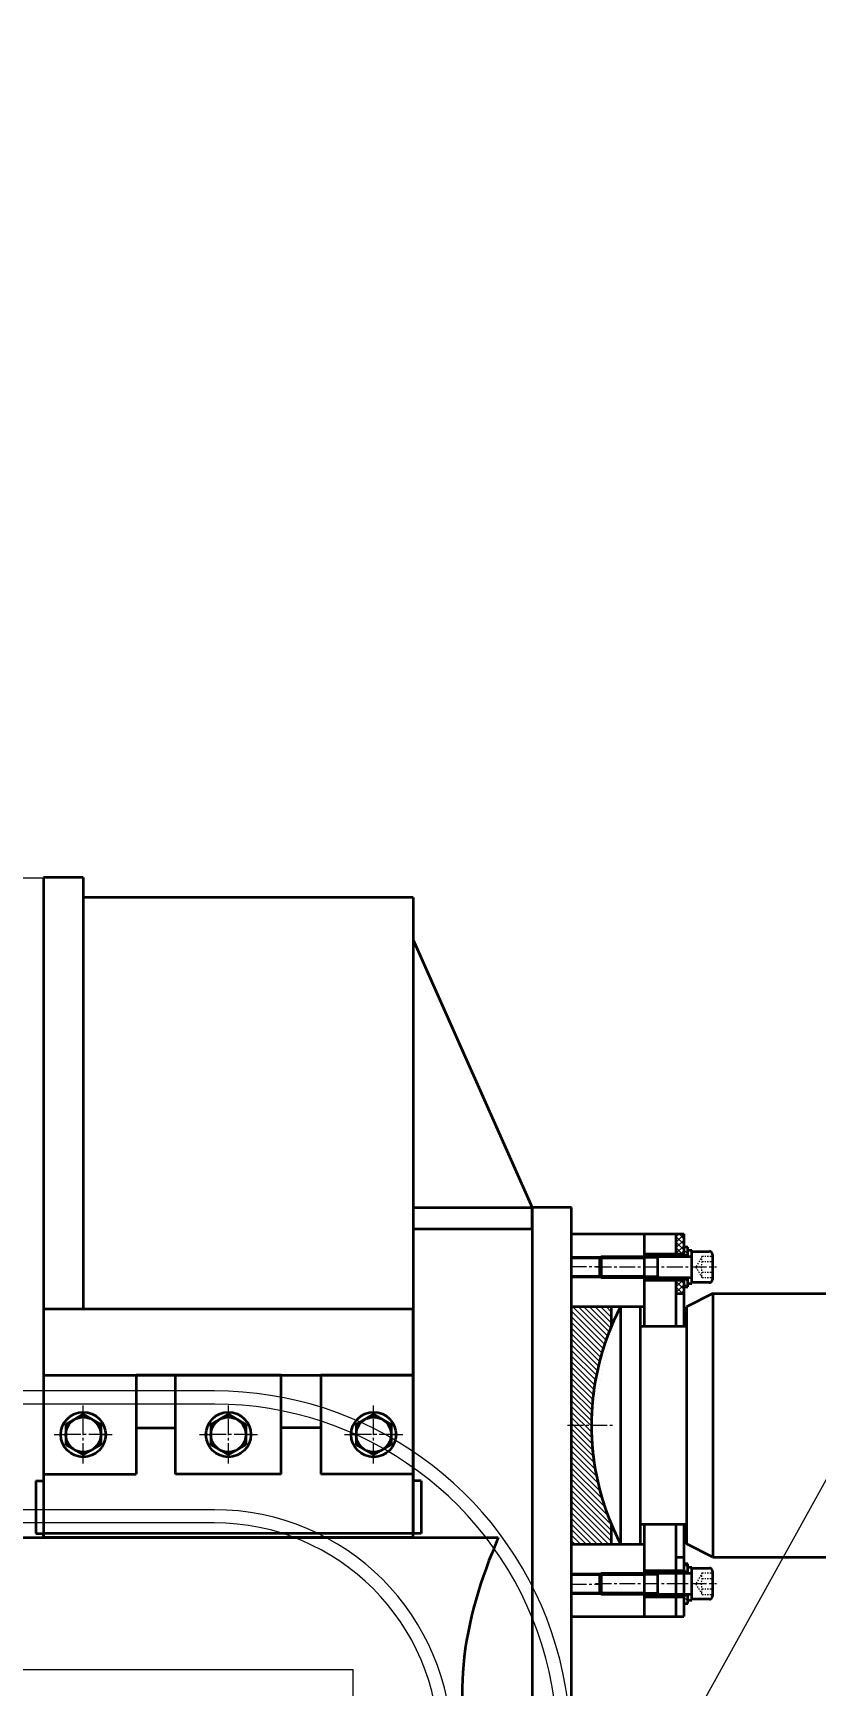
# Model space of a CAD drawing. Header units: millimetres. Extents: x -17820 to 17820, y -12600 to 12600.
# Drawn here: x -2986 to -2393, y 5900 to 7153 of the extents above; entities that cross this region are included whole.
import ezdxf

# ---------------------------------------------------------------- set-up
doc = ezdxf.new("R2010")
doc.units = ezdxf.units.MM
doc.linetypes.add('点画线', pattern=[18, 12, -2, 2, -2])
doc.linetypes.add('虚线', pattern=[2, 1, -1])
doc.layers.get('0').update_dxf_attribs({"lineweight": 35})
for name, color, linetype, lineweight in [('EB0_1_1_1_1_1_1_1_1_1_1_1_1_1_1_1_1_1_1_1_1_1', 7, 'Continuous', 35), ('EB0_1_1_1_1_1_1_1_1_1_1_1_1_1_1_1_1_1_1_1_1_1_1', 7, 'Continuous', 35), ('EB0_1_1_1_1_1_1_1_1_1_1_1_1_1_1_1_1_1_1_1_1_1_1_1_1_1_1_1_1_1', 7, 'Continuous', 35), ('EB0_1_1_1_1_1_1_1_1_1_1_1_1_1_1_1_1_1_1_1_1_1_1_1_1_1_1_1_1_1_1_1_1', 7, 'Continuous', 35), ('中心线层', 1, '点画线', 18), ('剖面线层', 4, 'Continuous', 18), ('尺寸线层', 3, 'Continuous', 18), ('细实线层', 2, 'Continuous', 18), ('虚线层', 6, '虚线', 18)]:
    doc.layers.add(name, color=color, linetype=linetype, lineweight=lineweight)
doc.styles.add('机械', font='isocp', dxfattribs={"width": 0.667, "bigfont": 'gbcbig.shx'})
doc.dimstyles.new('标准', dxfattribs={"dimscale": 60, "dimtxt": 4, "dimasz": 3, "dimexe": 1, "dimexo": 0, "dimgap": 0.76128, "dimtad": 1, "dimdec": 1, "dimdsep": 46, "dimtxsty": '机械', "dimblk": '_CAXARROW', "dimcen": 0, "dimdle": 4, "dimclrt": 2, "dimaunit": 1, "dimazin": 2, "dimtfac": 0.707107, "dimtdec": 3, "dimtmove": 0, "dimatfit": 3, "dimfxl": 0, "dimfrac": 2, "dimtolj": 1, "dimlwd": 18, "dimarcsym": 0})
pattern_1 = [(315, (0, 0), (2.1213203, 2.1213203), [])]

# ---------------------------------------------------------------- blocks, each defined once
blk = doc.blocks.new('*X115')
at = {"layer": 'EB0_1_1_1_1_1_1_1_1_1_1_1_1_1_1_1_1_1_1_1_1_1'}
for p, q in [((0, -12.6), (0, 12.6)), ((0, 12.6), (3.2, 12.6)), ((3.2, -12.6), (3.2, 12.6)), ((0, 0.8), (0.4, 0.7)), ((0.4, 0.7), (3.2, 0)), ((0, -0.8), (3.2, -1.7)), ((0, -12.6), (3.2, -12.6))]:
    blk.add_line(p, q, dxfattribs=at)
at = {"layer": '中心线层', "linetype": '点画线', "lineweight": 18}
blk.add_line((-3, 0), (6.2, 0), dxfattribs=at)
blk = doc.blocks.new('*X116')
at = {"layer": '剖面线层', "linetype": 'Continuous', "lineweight": 18}
h = blk.add_hatch(dxfattribs=at)
h.set_pattern_fill('无图案', color=256, scale=3, angle=315, style=0, pattern_type=0)
h.set_pattern_definition(pattern_1)
edge = h.paths.add_edge_path(flags=0)
edge.add_line((0, 15), (0, 8.75))
edge.add_line((3, 15), (0, 15))
edge.add_line((3, 8.75), (3, 15))
edge.add_line((0, 8.75), (3, 8.75))
h = blk.add_hatch(dxfattribs=at)
h.set_pattern_fill('无图案', color=256, scale=3, angle=315, style=0, pattern_type=0)
h.set_pattern_definition(pattern_1)
edge = h.paths.add_edge_path(flags=0)
edge.add_line((0, -8.75), (0, -15))
edge.add_line((3, -8.75), (0, -8.75))
edge.add_line((3, -15), (3, -8.75))
edge.add_line((0, -15), (3, -15))
at = {"layer": 'EB0_1_1_1_1_1_1_1_1_1_1_1_1_1_1_1_1_1_1_1_1_1'}
for p, q in [((3, 15), (0, 15)), ((0, 15), (0, -15)), ((3, -15), (3, 15)), ((3, 8.75), (0, 8.75)), ((0, -8.75), (3, -8.75)), ((0, -15), (3, -15))]:
    blk.add_line(p, q, dxfattribs=at)
at = {"layer": '中心线层', "color": 1, "linetype": '点画线', "lineweight": 18}
blk.add_line((-3, 0), (6, 0), dxfattribs=at)
blk = doc.blocks.new('*X117')
at = {"layer": 'EB0_1_1_1_1_1_1_1_1_1_1_1_1_1_1_1_1_1_1_1_1_1'}
for p, q in [((0, -12.6), (0, 12.6)), ((0, 12.6), (3.2, 12.6)), ((3.2, -12.6), (3.2, 12.6)), ((0, 0.8), (0.4, 0.7)), ((0.4, 0.7), (3.2, 0)), ((0, -0.8), (3.2, -1.7)), ((0, -12.6), (3.2, -12.6))]:
    blk.add_line(p, q, dxfattribs=at)
at = {"layer": '中心线层', "linetype": '点画线', "lineweight": 18}
blk.add_line((-3, 0), (6.2, 0), dxfattribs=at)
blk = doc.blocks.new('*X118')
at = {"layer": '剖面线层', "linetype": 'Continuous', "lineweight": 18}
h = blk.add_hatch(dxfattribs=at)
h.set_pattern_fill('无图案', color=256, scale=3, angle=315, style=0, pattern_type=0)
h.set_pattern_definition(pattern_1)
edge = h.paths.add_edge_path(flags=0)
edge.add_line((0, 15), (0, 8.75))
edge.add_line((3, 15), (0, 15))
edge.add_line((3, 8.75), (3, 15))
edge.add_line((0, 8.75), (3, 8.75))
h = blk.add_hatch(dxfattribs=at)
h.set_pattern_fill('无图案', color=256, scale=3, angle=315, style=0, pattern_type=0)
h.set_pattern_definition(pattern_1)
edge = h.paths.add_edge_path(flags=0)
edge.add_line((0, -8.75), (0, -15))
edge.add_line((3, -8.75), (0, -8.75))
edge.add_line((3, -15), (3, -8.75))
edge.add_line((0, -15), (3, -15))
at = {"layer": 'EB0_1_1_1_1_1_1_1_1_1_1_1_1_1_1_1_1_1_1_1_1_1'}
for p, q in [((3, 15), (0, 15)), ((0, 15), (0, -15)), ((3, -15), (3, 15)), ((3, 8.75), (0, 8.75)), ((0, -8.75), (3, -8.75)), ((0, -15), (3, -15))]:
    blk.add_line(p, q, dxfattribs=at)
at = {"layer": '中心线层', "color": 1, "linetype": '点画线', "lineweight": 18}
blk.add_line((-3, 0), (6, 0), dxfattribs=at)
blk = doc.blocks.new('*X119')
at = {"layer": 'EB0_1_1_1_1_1_1_1_1_1_1_1_1_1_1_1_1_1_1_1_1_1'}
for p, q in [((-70, 6.8), (-68.8, 8)), ((-70, 6.8), (-70, -6.8)), ((-68.8, 8), (-68.8, -8)), ((-68.8, 8), (0, 8)), ((-26, -8), (-26, 8)), ((0, -11.8), (0, 11.8)), ((0, 11.8), (13.2, 11.8)), ((15.6, 9.5), (15.6, -9.5)), ((-70, -6.8), (-68.8, -8)), ((-68.8, -8), (0, -8)), ((13.2, -11.8), (0, -11.8))]:
    blk.add_line(p, q, dxfattribs=at)
for centre, start, end in [((13.2, 9.5), 0, 90), ((13.2, -9.5), 270, 360)]:
    blk.add_arc(centre, 2.37, start, end, dxfattribs=at)
at = {"layer": '中心线层'}
blk.add_line((-73, 0), (18.6, 0), dxfattribs=at)
at = {"layer": '细实线层'}
for p, q in [((-70, 6.8), (-26, 6.8)), ((-26, 6.8), (-23.9, 8)), ((-70, -6.8), (-26, -6.8)), ((-26, -6.8), (-23.9, -8))]:
    blk.add_line(p, q, dxfattribs=at)
at = {"layer": '虚线层'}
for p, q in [((7.6, 8.1), (2.9, 0)), ((7.6, -8.1), (2.9, 0)), ((7.6, 8.1), (15.6, 8.1)), ((7.6, 4), (15.6, 4)), ((7.6, -4), (15.6, -4)), ((7.6, -8.1), (15.6, -8.1))]:
    blk.add_line(p, q, dxfattribs=at)
for centre, radius, start, end in [((22.9, 0), 15.9, 165.2529, 194.7471), ((11.6, 6.1), 4.52, 153.4349, 206.5651), ((11.6, -6.1), 4.52, 153.4349, 206.5651)]:
    blk.add_arc(centre, radius, start, end, dxfattribs=at)
blk = doc.blocks.new('*X120')
at = {"layer": 'EB0_1_1_1_1_1_1_1_1_1_1_1_1_1_1_1_1_1_1_1_1_1'}
for p, q in [((-70, 6.8), (-68.8, 8)), ((-70, 6.8), (-70, -6.8)), ((-68.8, 8), (-68.8, -8)), ((-68.8, 8), (0, 8)), ((-26, -8), (-26, 8)), ((0, -11.8), (0, 11.8)), ((0, 11.8), (13.2, 11.8)), ((15.6, 9.5), (15.6, -9.5)), ((-70, -6.8), (-68.8, -8)), ((-68.8, -8), (0, -8)), ((13.2, -11.8), (0, -11.8))]:
    blk.add_line(p, q, dxfattribs=at)
for centre, start, end in [((13.2, 9.5), 0, 90), ((13.2, -9.5), 270, 360)]:
    blk.add_arc(centre, 2.37, start, end, dxfattribs=at)
at = {"layer": '中心线层'}
blk.add_line((-73, 0), (18.6, 0), dxfattribs=at)
at = {"layer": '细实线层'}
for p, q in [((-70, 6.8), (-26, 6.8)), ((-26, 6.8), (-23.9, 8)), ((-70, -6.8), (-26, -6.8)), ((-26, -6.8), (-23.9, -8))]:
    blk.add_line(p, q, dxfattribs=at)
at = {"layer": '虚线层'}
for p, q in [((7.6, 8.1), (2.9, 0)), ((7.6, -8.1), (2.9, 0)), ((7.6, 8.1), (15.6, 8.1)), ((7.6, 4), (15.6, 4)), ((7.6, -4), (15.6, -4)), ((7.6, -8.1), (15.6, -8.1))]:
    blk.add_line(p, q, dxfattribs=at)
for centre, radius, start, end in [((22.9, 0), 15.9, 165.2529, 194.7471), ((11.6, 6.1), 4.52, 153.4349, 206.5651), ((11.6, -6.1), 4.52, 153.4349, 206.5651)]:
    blk.add_arc(centre, radius, start, end, dxfattribs=at)
blk = doc.blocks.new('*X125')
at = {"layer": 'EB0_1_1_1_1_1_1_1_1_1_1_1_1_1_1_1_1_1_1_1_1_1'}
for radius in [17, 10]:
    blk.add_circle((0, 0), radius, dxfattribs=at)
at = {"layer": '中心线层', "color": 1, "linetype": '点画线', "lineweight": 18}
for p, q in [((0, -22), (0, 22)), ((-22, 0), (22, 0))]:
    blk.add_line(p, q, dxfattribs=at)
blk = doc.blocks.new('*X126')
at = {"layer": 'EB0_1_1_1_1_1_1_1_1_1_1_1_1_1_1_1_1_1_1_1_1_1'}
for p, q in [((0, 15.4), (-13.3, 7.7)), ((13.3, 7.7), (0, 15.4)), ((-13.3, 7.7), (-13.3, -7.7)), ((13.3, 7.7), (13.3, -7.7)), ((-13.3, -7.7), (0, -15.4)), ((0, -15.4), (13.3, -7.7))]:
    blk.add_line(p, q, dxfattribs=at)
blk.add_circle((0, 0), 13.3, dxfattribs=at)
at = {"layer": '中心线层', "linetype": '点画线', "lineweight": 18}
for p, q in [((0, -18.4), (0, 18.4)), ((16.3, 0), (-16.3, 0))]:
    blk.add_line(p, q, dxfattribs=at)
blk = doc.blocks.new('*X124')
blk.add_wipeout([(-10.7, 19.1), (-9.9, 19.1), (-9, 19.2), (-8.1, 19.3), (-7.2, 19.5), (-6.3, 19.7), (-5.5, 20), (-4.6, 20.3), (-3.8, 20.6), (-3, 21), (-2.2, 21.4), (-1.5, 21.9), (-0.7, 22.4), (0, 22.9), (0.6, 23.5), (1.3, 24.1), (1.9, 24.7), (2.5, 25.4), (3, 26.1), (3.5, 26.9), (4, 27.6), (4.4, 28.4), (4.8, 29.2), (5.1, 30), (5.4, 30.9), (5.7, 31.7), (5.9, 32.6), (6.1, 33.5), (6.2, 34.3), (6.2, 35.2), (6.3, 36.1), (-27.7, 36.1), (-27.7, 35.2), (-27.6, 34.3), (-27.5, 33.5), (-27.4, 32.6), (-27.2, 31.7), (-26.9, 30.9), (-26.6, 30), (-26.3, 29.2), (-25.9, 28.4), (-25.5, 27.6), (-25, 26.9), (-24.5, 26.1), (-24, 25.4), (-23.4, 24.7), (-22.8, 24.1), (-22.1, 23.5), (-21.4, 22.9), (-20.7, 22.4), (-20, 21.9), (-19.2, 21.4), (-18.5, 21), (-17.7, 20.6), (-16.8, 20.3), (-16, 20), (-15.1, 19.7), (-14.3, 19.5), (-13.4, 19.3), (-12.5, 19.2), (-11.6, 19.1), (-10.7, 19.1), (-10.7, 53.1), (-11.6, 53.1), (-12.5, 53), (-13.4, 52.9), (-14.3, 52.8), (-15.1, 52.5), (-16, 52.3), (-16.8, 52), (-17.7, 51.7), (-18.5, 51.3), (-19.2, 50.8), (-20, 50.4), (-20.7, 49.9), (-21.4, 49.3), (-22.1, 48.8), (-22.8, 48.1), (-23.4, 47.5), (-24, 46.8), (-24.5, 46.1), (-25, 45.4), (-25.5, 44.6), (-25.9, 43.8), (-26.3, 43), (-26.6, 42.2), (-26.9, 41.4), (-27.2, 40.5), (-27.4, 39.7), (-27.5, 38.8), (-27.6, 37.9), (-27.7, 37), (-27.7, 36.1), (6.3, 36.1), (6.2, 37), (6.2, 37.9), (6.1, 38.8), (5.9, 39.7), (5.7, 40.5), (5.4, 41.4), (5.1, 42.2), (4.8, 43), (4.4, 43.8), (4, 44.6), (3.5, 45.4), (3, 46.1), (2.5, 46.8), (1.9, 47.5), (1.3, 48.1), (0.6, 48.8), (0, 49.3), (-0.7, 49.9), (-1.5, 50.4), (-2.2, 50.8), (-3, 51.3), (-3.8, 51.7), (-4.6, 52), (-5.5, 52.3), (-6.3, 52.5), (-7.2, 52.8), (-8.1, 52.9), (-9, 53), (-9.9, 53.1)]).dxf.layer = 'EB0_1_1_1_1_1_1_1_1_1_1_1_1_1_1_1_1_1_1_1_1_1'
at = {"layer": 'EB0_1_1_1_1_1_1_1_1_1_1_1_1_1_1_1_1_1_1_1_1_1'}
blk.add_blockref('*X125', (-10.7, 36.1), dxfattribs=at)
blk.add_wipeout([(2.6, 36.1), (2.6, 28.4), (2.6, 28.4), (-4.1, 24.6), (-4.1, 24.6), (-10.7, 20.7), (-10.7, 20.7), (-17.4, 24.6), (-17.4, 24.6), (-24.1, 28.4), (-24.1, 28.4), (-24.1, 36.1), (-24.1, 36.1), (-24.1, 43.8), (-24.1, 43.8), (-17.4, 47.7), (-17.4, 47.7), (-10.7, 51.5), (-10.7, 51.5), (-4.1, 47.7), (-4.1, 47.7), (2.6, 43.8), (2.6, 43.8)]).dxf.layer = 'EB0_1_1_1_1_1_1_1_1_1_1_1_1_1_1_1_1_1_1_1_1_1'
blk.add_blockref('*X126', (-10.7, 36.1), dxfattribs=at)
blk = doc.blocks.new('*X128')
at = {"layer": 'EB0_1_1_1_1_1_1_1_1_1_1_1_1_1_1_1_1_1_1_1_1_1'}
for radius in [17, 10]:
    blk.add_circle((0, 0), radius, dxfattribs=at)
at = {"layer": '中心线层', "color": 1, "linetype": '点画线', "lineweight": 18}
for p, q in [((0, -22), (0, 22)), ((-22, 0), (22, 0))]:
    blk.add_line(p, q, dxfattribs=at)
blk = doc.blocks.new('*X129')
at = {"layer": 'EB0_1_1_1_1_1_1_1_1_1_1_1_1_1_1_1_1_1_1_1_1_1'}
for p, q in [((0, 15.4), (-13.3, 7.7)), ((13.3, 7.7), (0, 15.4)), ((-13.3, 7.7), (-13.3, -7.7)), ((13.3, 7.7), (13.3, -7.7)), ((-13.3, -7.7), (0, -15.4)), ((0, -15.4), (13.3, -7.7))]:
    blk.add_line(p, q, dxfattribs=at)
blk.add_circle((0, 0), 13.3, dxfattribs=at)
at = {"layer": '中心线层', "linetype": '点画线', "lineweight": 18}
for p, q in [((0, -18.4), (0, 18.4)), ((16.3, 0), (-16.3, 0))]:
    blk.add_line(p, q, dxfattribs=at)
blk = doc.blocks.new('*X127')
blk.add_wipeout([(-10.7, 19.1), (-9.9, 19.1), (-9, 19.2), (-8.1, 19.3), (-7.2, 19.5), (-6.3, 19.7), (-5.5, 20), (-4.6, 20.3), (-3.8, 20.6), (-3, 21), (-2.2, 21.4), (-1.5, 21.9), (-0.7, 22.4), (0, 22.9), (0.6, 23.5), (1.3, 24.1), (1.9, 24.7), (2.5, 25.4), (3, 26.1), (3.5, 26.9), (4, 27.6), (4.4, 28.4), (4.8, 29.2), (5.1, 30), (5.4, 30.9), (5.7, 31.7), (5.9, 32.6), (6.1, 33.5), (6.2, 34.3), (6.2, 35.2), (6.3, 36.1), (-27.7, 36.1), (-27.7, 35.2), (-27.6, 34.3), (-27.5, 33.5), (-27.4, 32.6), (-27.2, 31.7), (-26.9, 30.9), (-26.6, 30), (-26.3, 29.2), (-25.9, 28.4), (-25.5, 27.6), (-25, 26.9), (-24.5, 26.1), (-24, 25.4), (-23.4, 24.7), (-22.8, 24.1), (-22.1, 23.5), (-21.4, 22.9), (-20.7, 22.4), (-20, 21.9), (-19.2, 21.4), (-18.5, 21), (-17.7, 20.6), (-16.8, 20.3), (-16, 20), (-15.1, 19.7), (-14.3, 19.5), (-13.4, 19.3), (-12.5, 19.2), (-11.6, 19.1), (-10.7, 19.1), (-10.7, 53.1), (-11.6, 53.1), (-12.5, 53), (-13.4, 52.9), (-14.3, 52.8), (-15.1, 52.5), (-16, 52.3), (-16.8, 52), (-17.7, 51.7), (-18.5, 51.3), (-19.2, 50.8), (-20, 50.4), (-20.7, 49.9), (-21.4, 49.3), (-22.1, 48.8), (-22.8, 48.1), (-23.4, 47.5), (-24, 46.8), (-24.5, 46.1), (-25, 45.4), (-25.5, 44.6), (-25.9, 43.8), (-26.3, 43), (-26.6, 42.2), (-26.9, 41.4), (-27.2, 40.5), (-27.4, 39.7), (-27.5, 38.8), (-27.6, 37.9), (-27.7, 37), (-27.7, 36.1), (6.3, 36.1), (6.2, 37), (6.2, 37.9), (6.1, 38.8), (5.9, 39.7), (5.7, 40.5), (5.4, 41.4), (5.1, 42.2), (4.8, 43), (4.4, 43.8), (4, 44.6), (3.5, 45.4), (3, 46.1), (2.5, 46.8), (1.9, 47.5), (1.3, 48.1), (0.6, 48.8), (0, 49.3), (-0.7, 49.9), (-1.5, 50.4), (-2.2, 50.8), (-3, 51.3), (-3.8, 51.7), (-4.6, 52), (-5.5, 52.3), (-6.3, 52.5), (-7.2, 52.8), (-8.1, 52.9), (-9, 53), (-9.9, 53.1)]).dxf.layer = 'EB0_1_1_1_1_1_1_1_1_1_1_1_1_1_1_1_1_1_1_1_1_1'
at = {"layer": 'EB0_1_1_1_1_1_1_1_1_1_1_1_1_1_1_1_1_1_1_1_1_1'}
blk.add_blockref('*X128', (-10.7, 36.1), dxfattribs=at)
blk.add_wipeout([(2.6, 36.1), (2.6, 28.4), (2.6, 28.4), (-4.1, 24.6), (-4.1, 24.6), (-10.7, 20.7), (-10.7, 20.7), (-17.4, 24.6), (-17.4, 24.6), (-24.1, 28.4), (-24.1, 28.4), (-24.1, 36.1), (-24.1, 36.1), (-24.1, 43.8), (-24.1, 43.8), (-17.4, 47.7), (-17.4, 47.7), (-10.7, 51.5), (-10.7, 51.5), (-4.1, 47.7), (-4.1, 47.7), (2.6, 43.8), (2.6, 43.8)]).dxf.layer = 'EB0_1_1_1_1_1_1_1_1_1_1_1_1_1_1_1_1_1_1_1_1_1'
blk.add_blockref('*X129', (-10.7, 36.1), dxfattribs=at)
blk = doc.blocks.new('*X131')
at = {"layer": 'EB0_1_1_1_1_1_1_1_1_1_1_1_1_1_1_1_1_1_1_1_1_1'}
for radius in [17, 10]:
    blk.add_circle((0, 0), radius, dxfattribs=at)
at = {"layer": '中心线层', "color": 1, "linetype": '点画线', "lineweight": 18}
for p, q in [((0, -22), (0, 22)), ((-22, 0), (22, 0))]:
    blk.add_line(p, q, dxfattribs=at)
blk = doc.blocks.new('*X132')
at = {"layer": 'EB0_1_1_1_1_1_1_1_1_1_1_1_1_1_1_1_1_1_1_1_1_1'}
for p, q in [((0, 15.4), (-13.3, 7.7)), ((13.3, 7.7), (0, 15.4)), ((-13.3, 7.7), (-13.3, -7.7)), ((13.3, 7.7), (13.3, -7.7)), ((-13.3, -7.7), (0, -15.4)), ((0, -15.4), (13.3, -7.7))]:
    blk.add_line(p, q, dxfattribs=at)
blk.add_circle((0, 0), 13.3, dxfattribs=at)
at = {"layer": '中心线层', "linetype": '点画线', "lineweight": 18}
for p, q in [((0, -18.4), (0, 18.4)), ((16.3, 0), (-16.3, 0))]:
    blk.add_line(p, q, dxfattribs=at)
blk = doc.blocks.new('*X130')
blk.add_wipeout([(-10.7, 19.1), (-9.9, 19.1), (-9, 19.2), (-8.1, 19.3), (-7.2, 19.5), (-6.3, 19.7), (-5.5, 20), (-4.6, 20.3), (-3.8, 20.6), (-3, 21), (-2.2, 21.4), (-1.5, 21.9), (-0.7, 22.4), (0, 22.9), (0.6, 23.5), (1.3, 24.1), (1.9, 24.7), (2.5, 25.4), (3, 26.1), (3.5, 26.9), (4, 27.6), (4.4, 28.4), (4.8, 29.2), (5.1, 30), (5.4, 30.9), (5.7, 31.7), (5.9, 32.6), (6.1, 33.5), (6.2, 34.3), (6.2, 35.2), (6.3, 36.1), (-27.7, 36.1), (-27.7, 35.2), (-27.6, 34.3), (-27.5, 33.5), (-27.4, 32.6), (-27.2, 31.7), (-26.9, 30.9), (-26.6, 30), (-26.3, 29.2), (-25.9, 28.4), (-25.5, 27.6), (-25, 26.9), (-24.5, 26.1), (-24, 25.4), (-23.4, 24.7), (-22.8, 24.1), (-22.1, 23.5), (-21.4, 22.9), (-20.7, 22.4), (-20, 21.9), (-19.2, 21.4), (-18.5, 21), (-17.7, 20.6), (-16.8, 20.3), (-16, 20), (-15.1, 19.7), (-14.3, 19.5), (-13.4, 19.3), (-12.5, 19.2), (-11.6, 19.1), (-10.7, 19.1), (-10.7, 53.1), (-11.6, 53.1), (-12.5, 53), (-13.4, 52.9), (-14.3, 52.8), (-15.1, 52.5), (-16, 52.3), (-16.8, 52), (-17.7, 51.7), (-18.5, 51.3), (-19.2, 50.8), (-20, 50.4), (-20.7, 49.9), (-21.4, 49.3), (-22.1, 48.8), (-22.8, 48.1), (-23.4, 47.5), (-24, 46.8), (-24.5, 46.1), (-25, 45.4), (-25.5, 44.6), (-25.9, 43.8), (-26.3, 43), (-26.6, 42.2), (-26.9, 41.4), (-27.2, 40.5), (-27.4, 39.7), (-27.5, 38.8), (-27.6, 37.9), (-27.7, 37), (-27.7, 36.1), (6.3, 36.1), (6.2, 37), (6.2, 37.9), (6.1, 38.8), (5.9, 39.7), (5.7, 40.5), (5.4, 41.4), (5.1, 42.2), (4.8, 43), (4.4, 43.8), (4, 44.6), (3.5, 45.4), (3, 46.1), (2.5, 46.8), (1.9, 47.5), (1.3, 48.1), (0.6, 48.8), (0, 49.3), (-0.7, 49.9), (-1.5, 50.4), (-2.2, 50.8), (-3, 51.3), (-3.8, 51.7), (-4.6, 52), (-5.5, 52.3), (-6.3, 52.5), (-7.2, 52.8), (-8.1, 52.9), (-9, 53), (-9.9, 53.1)]).dxf.layer = 'EB0_1_1_1_1_1_1_1_1_1_1_1_1_1_1_1_1_1_1_1_1_1'
at = {"layer": 'EB0_1_1_1_1_1_1_1_1_1_1_1_1_1_1_1_1_1_1_1_1_1'}
blk.add_blockref('*X131', (-10.7, 36.1), dxfattribs=at)
blk.add_wipeout([(2.6, 36.1), (2.6, 28.4), (2.6, 28.4), (-4.1, 24.6), (-4.1, 24.6), (-10.7, 20.7), (-10.7, 20.7), (-17.4, 24.6), (-17.4, 24.6), (-24.1, 28.4), (-24.1, 28.4), (-24.1, 36.1), (-24.1, 36.1), (-24.1, 43.8), (-24.1, 43.8), (-17.4, 47.7), (-17.4, 47.7), (-10.7, 51.5), (-10.7, 51.5), (-4.1, 47.7), (-4.1, 47.7), (2.6, 43.8), (2.6, 43.8)]).dxf.layer = 'EB0_1_1_1_1_1_1_1_1_1_1_1_1_1_1_1_1_1_1_1_1_1'
blk.add_blockref('*X132', (-10.7, 36.1), dxfattribs=at)
blk = doc.blocks.new('*X123')
at = {"layer": 'EB0_1_1_1_1_1_1_1_1_1_1_1_1_1_1_1_1_1_1_1_1_1', "linetype": 'Continuous', "lineweight": 35}
for p, q in [((-235.3, 125.8), (-165.3, 125.8)), ((-235.3, 125.8), (-235.3, 50.8)), ((-165.3, 125.8), (-165.3, 85.8)), ((-135.3, 125.8), (-165.3, 125.8)), ((-135.3, 85.8), (-135.3, 125.8)), ((-55.3, 125.8), (-135.3, 125.8)), ((-55.3, 125.8), (-25.3, 125.8)), ((-55.3, 85.8), (-55.3, 125.8)), ((-25.3, 125.8), (-25.3, 85.8)), ((44.7, 125.8), (-25.3, 125.8)), ((44.7, 125.8), (44.7, 50.8)), ((-165.3, 85.8), (-135.3, 85.8)), ((-165.3, 85.8), (-165.3, 50.8)), ((-135.3, 50.8), (-135.3, 85.8)), ((-25.3, 85.8), (-55.3, 85.8)), ((-55.3, 50.8), (-55.3, 85.8)), ((-25.3, 85.8), (-25.3, 50.8)), ((-235.3, 50.8), (-165.3, 50.8)), ((-235.3, 50.8), (-235.3, 5.8)), ((-55.3, 50.8), (-135.3, 50.8)), ((44.7, 50.8), (-25.3, 50.8)), ((44.7, 50.8), (44.7, 5.8)), ((-241.3, 45.8), (-241.3, 5.8)), ((-241.3, 45.8), (-235.3, 45.8)), ((50.7, 45.8), (44.7, 45.8)), ((50.7, 45.8), (50.7, 5.8)), ((-241.3, 5.8), (-235.3, 5.8)), ((44.7, 5.8), (-235.3, 5.8)), ((-235.3, 2.8), (-235.3, 5.8)), ((44.7, 2.8), (-235.3, 2.8)), ((50.7, 5.8), (44.7, 5.8)), ((44.7, 2.8), (44.7, 5.8))]:
    blk.add_line(p, q, dxfattribs=at)
for centre in [(-205.3, 80.8), (-95.3, 80.8), (14.7, 80.8)]:
    blk.add_circle(centre, 10, dxfattribs=at)
for points in [[(-205.3, 63.8), (-204.4, 63.8), (-203.5, 63.9), (-202.7, 64), (-201.8, 64.2), (-200.9, 64.4), (-200.1, 64.7), (-199.2, 65), (-198.4, 65.3), (-197.6, 65.7), (-196.8, 66.1), (-196.1, 66.6), (-195.3, 67.1), (-194.6, 67.6), (-193.9, 68.2), (-193.3, 68.8), (-192.7, 69.4), (-192.1, 70.1), (-191.6, 70.8), (-191.1, 71.6), (-190.6, 72.3), (-190.2, 73.1), (-189.8, 73.9), (-189.4, 74.7), (-189.1, 75.6), (-188.9, 76.4), (-188.7, 77.3), (-188.5, 78.2), (-188.4, 79), (-188.3, 79.9), (-188.3, 80.8), (-222.3, 80.8), (-222.3, 79.9), (-222.2, 79), (-222.1, 78.2), (-221.9, 77.3), (-221.7, 76.4), (-221.5, 75.6), (-221.2, 74.7), (-220.8, 73.9), (-220.5, 73.1), (-220, 72.3), (-219.6, 71.6), (-219.1, 70.8), (-218.5, 70.1), (-217.9, 69.4), (-217.3, 68.8), (-216.7, 68.2), (-216, 67.6), (-215.3, 67.1), (-214.6, 66.6), (-213.8, 66.1), (-213, 65.7), (-212.2, 65.3), (-211.4, 65), (-210.6, 64.7), (-209.7, 64.4), (-208.8, 64.2), (-208, 64), (-207.1, 63.9), (-206.2, 63.8), (-205.3, 63.8), (-205.3, 97.8), (-206.2, 97.8), (-207.1, 97.7), (-208, 97.6), (-208.8, 97.5), (-209.7, 97.2), (-210.6, 97), (-211.4, 96.7), (-212.2, 96.4), (-213, 96), (-213.8, 95.5), (-214.6, 95.1), (-215.3, 94.6), (-216, 94), (-216.7, 93.5), (-217.3, 92.8), (-217.9, 92.2), (-218.5, 91.5), (-219.1, 90.8), (-219.6, 90.1), (-220, 89.3), (-220.5, 88.5), (-220.8, 87.7), (-221.2, 86.9), (-221.5, 86.1), (-221.7, 85.2), (-221.9, 84.4), (-222.1, 83.5), (-222.2, 82.6), (-222.3, 81.7), (-222.3, 80.8), (-188.3, 80.8), (-188.3, 81.7), (-188.4, 82.6), (-188.5, 83.5), (-188.7, 84.4), (-188.9, 85.2), (-189.1, 86.1), (-189.4, 86.9), (-189.8, 87.7), (-190.2, 88.5), (-190.6, 89.3), (-191.1, 90.1), (-191.6, 90.8), (-192.1, 91.5), (-192.7, 92.2), (-193.3, 92.8), (-193.9, 93.5), (-194.6, 94), (-195.3, 94.6), (-196.1, 95.1), (-196.8, 95.5), (-197.6, 96), (-198.4, 96.4), (-199.2, 96.7), (-200.1, 97), (-200.9, 97.2), (-201.8, 97.5), (-202.7, 97.6), (-203.5, 97.7), (-204.4, 97.8)], [(-95.3, 63.8), (-94.4, 63.8), (-93.5, 63.9), (-92.7, 64), (-91.8, 64.2), (-90.9, 64.4), (-90.1, 64.7), (-89.2, 65), (-88.4, 65.3), (-87.6, 65.7), (-86.8, 66.1), (-86.1, 66.6), (-85.3, 67.1), (-84.6, 67.6), (-83.9, 68.2), (-83.3, 68.8), (-82.7, 69.4), (-82.1, 70.1), (-81.6, 70.8), (-81.1, 71.6), (-80.6, 72.3), (-80.2, 73.1), (-79.8, 73.9), (-79.4, 74.7), (-79.1, 75.6), (-78.9, 76.4), (-78.7, 77.3), (-78.5, 78.2), (-78.4, 79), (-78.3, 79.9), (-78.3, 80.8), (-112.3, 80.8), (-112.3, 79.9), (-112.2, 79), (-112.1, 78.2), (-111.9, 77.3), (-111.7, 76.4), (-111.5, 75.6), (-111.2, 74.7), (-110.8, 73.9), (-110.5, 73.1), (-110, 72.3), (-109.6, 71.6), (-109.1, 70.8), (-108.5, 70.1), (-107.9, 69.4), (-107.3, 68.8), (-106.7, 68.2), (-106, 67.6), (-105.3, 67.1), (-104.6, 66.6), (-103.8, 66.1), (-103, 65.7), (-102.2, 65.3), (-101.4, 65), (-100.6, 64.7), (-99.7, 64.4), (-98.8, 64.2), (-98, 64), (-97.1, 63.9), (-96.2, 63.8), (-95.3, 63.8), (-95.3, 97.8), (-96.2, 97.8), (-97.1, 97.7), (-98, 97.6), (-98.8, 97.5), (-99.7, 97.2), (-100.6, 97), (-101.4, 96.7), (-102.2, 96.4), (-103, 96), (-103.8, 95.5), (-104.6, 95.1), (-105.3, 94.6), (-106, 94), (-106.7, 93.5), (-107.3, 92.8), (-107.9, 92.2), (-108.5, 91.5), (-109.1, 90.8), (-109.6, 90.1), (-110, 89.3), (-110.5, 88.5), (-110.8, 87.7), (-111.2, 86.9), (-111.5, 86.1), (-111.7, 85.2), (-111.9, 84.4), (-112.1, 83.5), (-112.2, 82.6), (-112.3, 81.7), (-112.3, 80.8), (-78.3, 80.8), (-78.3, 81.7), (-78.4, 82.6), (-78.5, 83.5), (-78.7, 84.4), (-78.9, 85.2), (-79.1, 86.1), (-79.4, 86.9), (-79.8, 87.7), (-80.2, 88.5), (-80.6, 89.3), (-81.1, 90.1), (-81.6, 90.8), (-82.1, 91.5), (-82.7, 92.2), (-83.3, 92.8), (-83.9, 93.5), (-84.6, 94), (-85.3, 94.6), (-86.1, 95.1), (-86.8, 95.5), (-87.6, 96), (-88.4, 96.4), (-89.2, 96.7), (-90.1, 97), (-90.9, 97.2), (-91.8, 97.5), (-92.7, 97.6), (-93.5, 97.7), (-94.4, 97.8)], [(14.7, 63.8), (15.6, 63.8), (16.5, 63.9), (17.3, 64), (18.2, 64.2), (19.1, 64.4), (19.9, 64.7), (20.8, 65), (21.6, 65.3), (22.4, 65.7), (23.2, 66.1), (23.9, 66.6), (24.7, 67.1), (25.4, 67.6), (26.1, 68.2), (26.7, 68.8), (27.3, 69.4), (27.9, 70.1), (28.4, 70.8), (28.9, 71.6), (29.4, 72.3), (29.8, 73.1), (30.2, 73.9), (30.6, 74.7), (30.9, 75.6), (31.1, 76.4), (31.3, 77.3), (31.5, 78.2), (31.6, 79), (31.7, 79.9), (31.7, 80.8), (-2.3, 80.8), (-2.3, 79.9), (-2.2, 79), (-2.1, 78.2), (-1.9, 77.3), (-1.7, 76.4), (-1.5, 75.6), (-1.2, 74.7), (-0.8, 73.9), (-0.5, 73.1), (0, 72.3), (0.4, 71.6), (0.9, 70.8), (1.5, 70.1), (2.1, 69.4), (2.7, 68.8), (3.3, 68.2), (4, 67.6), (4.7, 67.1), (5.4, 66.6), (6.2, 66.1), (7, 65.7), (7.8, 65.3), (8.6, 65), (9.4, 64.7), (10.3, 64.4), (11.2, 64.2), (12, 64), (12.9, 63.9), (13.8, 63.8), (14.7, 63.8), (14.7, 97.8), (13.8, 97.8), (12.9, 97.7), (12, 97.6), (11.2, 97.5), (10.3, 97.2), (9.4, 97), (8.6, 96.7), (7.8, 96.4), (7, 96), (6.2, 95.5), (5.4, 95.1), (4.7, 94.6), (4, 94), (3.3, 93.5), (2.7, 92.8), (2.1, 92.2), (1.5, 91.5), (0.9, 90.8), (0.4, 90.1), (0, 89.3), (-0.5, 88.5), (-0.8, 87.7), (-1.2, 86.9), (-1.5, 86.1), (-1.7, 85.2), (-1.9, 84.4), (-2.1, 83.5), (-2.2, 82.6), (-2.3, 81.7), (-2.3, 80.8), (31.7, 80.8), (31.7, 81.7), (31.6, 82.6), (31.5, 83.5), (31.3, 84.4), (31.1, 85.2), (30.9, 86.1), (30.6, 86.9), (30.2, 87.7), (29.8, 88.5), (29.4, 89.3), (28.9, 90.1), (28.4, 90.8), (27.9, 91.5), (27.3, 92.2), (26.7, 92.8), (26.1, 93.5), (25.4, 94), (24.7, 94.6), (23.9, 95.1), (23.2, 95.5), (22.4, 96), (21.6, 96.4), (20.8, 96.7), (19.9, 97), (19.1, 97.2), (18.2, 97.5), (17.3, 97.6), (16.5, 97.7), (15.6, 97.8)]]:
    blk.add_wipeout(points).dxf.layer = 'EB0_1_1_1_1_1_1_1_1_1_1_1_1_1_1_1_1_1_1_1_1_1'
at = {"layer": 'EB0_1_1_1_1_1_1_1_1_1_1_1_1_1_1_1_1_1_1_1_1_1'}
for name, p in [('*X124', (-194.6, 44.7)), ('*X127', (-84.6, 44.7)), ('*X130', (25.4, 44.7))]:
    blk.add_blockref(name, p, dxfattribs=at)
blk = doc.blocks.new('*X187')
at = {"layer": '尺寸线层', "linetype": 'Continuous', "lineweight": 18}
for points in [[(-13088.1, 9940.3), (-12908.1, 9962.8), (-12908.1, 9917.8)], [(561.9, 9940.3), (381.9, 9962.8), (381.9, 9917.8)]]:
    blk.add_hatch(color=0, dxfattribs=at).paths.add_polyline_path(points, flags=0)
at = {"layer": '尺寸线层', "color": 0, "linetype": 'Continuous'}
for p, q in [((-13088.1, 6052.9), (-13088.1, 10000.3)), ((561.9, 5097.9), (561.9, 10000.3))]:
    blk.add_line(p, q, dxfattribs=at)
at = {"layer": '尺寸线层', "color": 0, "linetype": 'Continuous', "lineweight": 18}
blk.add_line((-13088.1, 9940.3), (561.9, 9940.3), dxfattribs=at)
at = {"layer": '尺寸线层', "color": 2, "insert": (-6263.1, 10106), "char_height": 240, "width": 1088.544, "attachment_point": 5, "line_spacing_factor": 0.939812, "style": '机械'}
blk.add_mtext('\\T1.1;13650', dxfattribs=at)
blk = doc.blocks.new('_CAXARROW')
blk.add_hatch(color=2).paths.add_polyline_path([(0, 0), (-1, 0.125), (-1, -0.125)], flags=0)
blk = doc.blocks.new('*X199')
at = {"layer": '细实线层', "color": 6, "linetype": 'Continuous', "lineweight": 18}
for p, q in [((-484.6, 1160.2), (-404.6, 1160.2)), ((-404.6, 1160.2), (-404.6, 660.2)), ((-404.6, 1160.2), (-404.6, 660.2)), ((-404.6, 1160.2), (-404.6, 660.2)), ((-404.6, 1160.2), (-404.6, 660.2)), ((-404.6, 1160.2), (-404.6, 660.2)), ((-404.6, 1160.2), (-404.6, 660.2)), ((-404.6, 1160.2), (-404.6, 660.2)), ((-404.6, 1160.2), (-404.6, 660.2)), ((-404.6, 1160.2), (-404.6, 660.2))]:
    blk.add_line(p, q, dxfattribs=at)
blk = doc.blocks.new('BLOCK21_1')
at = {"layer": '尺寸线层'}
for p, q in [((-1220.8, 192.3), (-1550.8, 192.3)), ((-1220.8, 182.3), (-1550.8, 182.3)), ((-1220.8, 102.3), (-1670.8, 102.3)), ((-1220.8, 92.3), (-1570.8, 92.3))]:
    blk.add_line(p, q, dxfattribs=at)
for radius, start in [(270, 307.7452), (260, 304.7995), (180, 270), (170, 270)]:
    blk.add_arc((-1220.8, -77.7), radius, start, 90, dxfattribs=at)
blk = doc.blocks.new('BLOCK22_1')
at = {"color": 7, "linetype": 'Continuous', "lineweight": 15}
for p in [(-1248.6, -1314.9), (-59.3, -1339.9)]:
    blk.add_line(p, (-59.3, -1314.9), dxfattribs=at)
blk = doc.blocks.new('*X268')
at = {"layer": '尺寸线层', "color": 0, "linetype": 'Continuous'}
blk.add_line((-2578.1, 5707.9), (-2002.3, 6749.7), dxfattribs=at)

msp = doc.modelspace()

# ---------------------------------------------------------------- hatches: boundary and pattern name
at = {"layer": '剖面线层', "linetype": 'Continuous', "lineweight": 18}
h = msp.add_hatch(dxfattribs=at)
h.set_pattern_fill('无图案', scale=3, angle=45, style=0, pattern_type=0)
h.set_pattern_definition([(45, (0, 0), (-2.1213203, 2.1213203), [])])
edge = h.paths.add_edge_path(flags=0)
edge.add_line((-2493.07, 6197.92), (-2499.07, 6197.92))
edge.add_line((-2493.07, 6207.92), (-2493.07, 6197.92))
edge.add_line((-2499.07, 6207.92), (-2493.07, 6207.92))
edge.add_line((-2499.07, 6197.92), (-2499.07, 6207.92))
edge = h.paths.add_edge_path(flags=0)
edge.add_line((-2493.07, 6227.92), (-2499.07, 6227.92))
edge.add_line((-2493.07, 6242.92), (-2493.07, 6227.92))
edge.add_line((-2499.07, 6242.92), (-2493.07, 6242.92))
edge.add_line((-2499.07, 6227.92), (-2499.07, 6242.92))
h = msp.add_hatch(dxfattribs=at)
h.set_pattern_fill('无图案', scale=3, angle=135, style=0, pattern_type=0)
h.set_pattern_definition([(135, (0, 0), (-2.1213203, -2.1213203), [])])
edge = h.paths.add_edge_path(flags=0)
edge.add_line((-2493.07, 6197.92), (-2499.07, 6197.92))
edge.add_line((-2493.07, 6207.92), (-2493.07, 6197.92))
edge.add_line((-2499.07, 6207.92), (-2493.07, 6207.92))
edge.add_line((-2499.07, 6197.92), (-2499.07, 6207.92))
edge = h.paths.add_edge_path(flags=0)
edge.add_line((-2493.07, 6227.92), (-2499.07, 6227.92))
edge.add_line((-2493.07, 6242.92), (-2493.07, 6227.92))
edge.add_line((-2499.07, 6242.92), (-2493.07, 6242.92))
edge.add_line((-2499.07, 6227.92), (-2499.07, 6242.92))
h = msp.add_hatch(dxfattribs=at)
h.set_pattern_fill('无图案', color=256, scale=3, angle=315, style=0, pattern_type=0)
h.set_pattern_definition(pattern_1)
edge = h.paths.add_edge_path(flags=0)
edge.add_line((-2578.07, 6007.92), (-2548.07, 6007.92))
edge.add_line((-2578.07, 6097.92), (-2578.07, 6007.92))
edge.add_line((-2563.07, 6097.92), (-2578.07, 6097.92))
edge.add_arc((-2369.07, 6097.92), 194, 180, 202.67886)
edge.add_line((-2548.07, 6007.92), (-2548.07, 6023.12))
edge = h.paths.add_edge_path(flags=0)
edge.add_line((-2578.07, 6097.92), (-2563.07, 6097.92))
edge.add_line((-2578.07, 6187.92), (-2578.07, 6097.92))
edge.add_line((-2548.07, 6187.92), (-2578.07, 6187.92))
edge.add_line((-2548.07, 6172.72), (-2548.07, 6187.92))
edge.add_arc((-2369.07, 6097.92), 194, 157.32114, 164.52229)
edge.add_arc((-2369.07, 6097.92), 194, 164.52229, 180)

# ---------------------------------------------------------------- linework, layer by layer
at = {"layer": 'EB0_1_1_1_1_1_1_1_1_1_1_1_1_1_1_1_1_1_1_1_1_1', "linetype": 'Continuous', "lineweight": 35}
for p, q in [((-2948.07, 6512.92), (-2978.07, 6512.92)), ((-2948.07, 6512.92), (-2948.07, 6185.92)), ((-2698.07, 6497.92), (-2948.07, 6497.92)), ((-2698.07, 6465.92), (-2608.07, 6262.92)), ((-2698.07, 6262.92), (-2608.07, 6262.92)), ((-2578.07, 6262.92), (-2608.07, 6262.92)), ((-2608.07, 6246.92), (-2608.07, 6262.92)), ((-2608.07, 6262.92), (-2608.07, 5502.92)), ((-2578.07, 5502.92), (-2578.07, 6262.92)), ((-2698.07, 6246.92), (-2608.07, 6246.92)), ((-2523.07, 6242.92), (-2523.07, 6172.92)), ((-2698.07, 6185.92), (-2978.07, 6185.92))]:
    msp.add_line(p, q, dxfattribs=at)
at = {"layer": 'EB0_1_1_1_1_1_1_1_1_1_1_1_1_1_1_1_1_1_1_1_1_1', "color": 7}
for p, q in [((-2578.07, 6242.92), (-2523.07, 6242.92)), ((-2523.07, 6242.92), (-2499.07, 6242.92)), ((-2499.07, 6242.92), (-2493.07, 6242.92)), ((-2523.07, 6227.92), (-2499.07, 6227.92)), ((-2499.07, 6227.92), (-2493.07, 6227.92)), ((-2523.07, 6207.92), (-2499.07, 6207.92)), ((-2499.07, 6207.92), (-2493.07, 6207.92)), ((-2578.07, 6187.92), (-2523.07, 6187.92)), ((-2499.07, 6197.92), (-2493.07, 6197.92)), ((-2523.07, 6172.92), (-2499.07, 6172.92)), ((-2526.07, 6022.92), (-2491.07, 6022.92)), ((-2578.07, 6007.92), (-2523.07, 6007.92)), ((-2523.07, 5987.92), (-2499.07, 5987.92)), ((-2499.07, 5997.92), (-2493.07, 5997.92)), ((-2499.07, 5987.92), (-2493.07, 5987.92)), ((-2523.07, 5967.92), (-2499.07, 5967.92)), ((-2499.07, 5967.92), (-2493.07, 5967.92)), ((-2578.07, 5952.92), (-2523.07, 5952.92)), ((-2523.07, 5952.92), (-2499.07, 5952.92)), ((-2499.07, 5952.92), (-2493.07, 5952.92))]:
    msp.add_line(p, q, dxfattribs=at)
at = {"layer": 'EB0_1_1_1_1_1_1_1_1_1_1_1_1_1_1_1_1_1_1_1_1_1'}
for p, q in [((-2471.07, 6197.92), (-2008.07, 6197.92)), ((-2471.07, 5997.92), (-2175.38, 5997.92))]:
    msp.add_line(p, q, dxfattribs=at)
at = {"layer": 'EB0_1_1_1_1_1_1_1_1_1_1_1_1_1_1_1_1_1_1_1_1_1_1'}
msp.add_open_spline([(-2633.59, 6012.92), (-2646.73, 5982.05), (-2676.3, 5889.37), (-2625.42, 5735.18), (-2643.09, 5612.7), (-2656.27, 5552.92)], degree=3, knots=[0, 0, 0, 0, 13478.390252, 38112.4558978, 62665.919329, 62665.919329, 62665.919329, 62665.919329], dxfattribs=at)
at = {"layer": 'EB0_1_1_1_1_1_1_1_1_1_1_1_1_1_1_1_1_1_1_1_1_1_1_1_1_1_1_1_1_1_1_1_1', "linetype": 'Continuous', "lineweight": 35}
msp.add_line((-13088.07, 6012.92), (-2633.59, 6012.92), dxfattribs=at)
at = {"layer": '中心线层', "color": 1, "linetype": '点画线', "lineweight": 18}
for p, q in [((-2578.74, 6218.29), (-2520.26, 6218.29)), ((-2521.63, 6217.92), (-2493.67, 6217.92)), ((-2515.63, 6217.92), (-2487.67, 6217.92)), ((-2578.74, 5977.55), (-2520.26, 5977.55)), ((-2521.63, 5977.92), (-2493.67, 5977.92)), ((-2515.63, 5977.92), (-2487.67, 5977.92))]:
    msp.add_line(p, q, dxfattribs=at)
at = {"layer": '中心线层', "linetype": '点画线', "lineweight": 18}
msp.add_line((-2581.07, 6097.92), (-2545.07, 6097.92), dxfattribs=at)
at = {"layer": '细实线层', "linetype": 'Continuous', "lineweight": 35}
for p, q in [((-2578.07, 6187.92), (-2548.07, 6187.92)), ((-2548.07, 6187.92), (-2548.07, 6172.72)), ((-2541.07, 6187.92), (-2541.07, 6007.92)), ((-2541.07, 6187.92), (-2541.07, 6007.92)), ((-2541.07, 6187.92), (-2541.07, 6007.92)), ((-2541.07, 6187.92), (-2526.07, 6187.92)), ((-2526.07, 6187.92), (-2526.07, 6007.92)), ((-2523.07, 6187.92), (-2523.07, 6172.92)), ((-2493.07, 6187.73), (-2493.07, 6172.92)), ((-2491.07, 6187.73), (-2491.07, 6008.11)), ((-2471.07, 6197.92), (-2471.07, 5997.92)), ((-2526.07, 6172.92), (-2491.07, 6172.92)), ((-2548.07, 6023.12), (-2548.07, 6007.92)), ((-2523.07, 6022.92), (-2493.07, 6022.92)), ((-2523.07, 6022.92), (-2523.07, 6007.92)), ((-2493.07, 6022.92), (-2493.07, 6008.11)), ((-2578.07, 6007.92), (-2548.07, 6007.92)), ((-2541.07, 6007.92), (-2528.07, 6007.92))]:
    msp.add_line(p, q, dxfattribs=at)
for start, end in [(152.35981, 207.64019), (157.32114, 202.67886)]:
    msp.add_arc((-2369.07, 6097.92), 194, start, end, dxfattribs=at)

# ---------------------------------------------------------------- next in the draw order: block references
at = {"layer": 'EB0_1_1_1_1_1_1_1_1_1_1_1_1_1_1_1_1_1_1_1_1_1'}
msp.add_blockref('*X123', (-2742.76, 6010.09), dxfattribs=at)

# ---------------------------------------------------------------- next in the draw order: wipeouts: each hides what was drawn before it
at = {"linetype": 'Continuous', "lineweight": 18}
for points in [[(-2490.07, 6230.52), (-2490.07, 6218.75), (-2490.07, 6218.75), (-2490.07, 6217.92), (-2490.07, 6217.92), (-2490.07, 6217.09), (-2490.07, 6217.09), (-2490.07, 6205.32), (-2490.07, 6205.32), (-2486.87, 6205.32), (-2486.87, 6205.32), (-2486.87, 6216.23), (-2486.87, 6216.23), (-2486.87, 6217.89), (-2486.87, 6217.92), (-2486.87, 6217.89), (-2486.87, 6217.92), (-2486.87, 6230.52), (-2486.87, 6230.52)], [(-2490.07, 5990.52), (-2490.07, 5978.75), (-2490.07, 5978.75), (-2490.07, 5977.92), (-2490.07, 5977.92), (-2490.07, 5977.09), (-2490.07, 5977.09), (-2490.07, 5965.32), (-2490.07, 5965.32), (-2486.87, 5965.32), (-2486.87, 5965.32), (-2486.87, 5976.23), (-2486.87, 5976.23), (-2486.87, 5977.89), (-2486.87, 5977.92), (-2486.87, 5977.89), (-2486.87, 5977.92), (-2486.87, 5990.52), (-2486.87, 5990.52)]]:
    msp.add_wipeout(points, dxfattribs=at).dxf.layer = 'EB0_1_1_1_1_1_1_1_1_1_1_1_1_1_1_1_1_1_1_1_1_1'

# ---------------------------------------------------------------- next in the draw order: linework, layer by layer
at = {"layer": 'EB0_1_1_1_1_1_1_1_1_1_1_1_1_1_1_1_1_1_1_1_1_1', "linetype": 'Continuous', "lineweight": 35}
for p, q in [((-2978.07, 6512.92), (-2978.07, 6135.92)), ((-2698.07, 6497.92), (-2698.07, 6135.92)), ((-2978.07, 6185.92), (-2978.07, 6135.92)), ((-2698.07, 6135.92), (-2698.07, 6185.92)), ((-2978.07, 6135.92), (-2698.07, 6135.92)), ((-2978.07, 6135.92), (-2978.07, 6012.92)), ((-2698.07, 6012.92), (-2698.07, 6135.92))]:
    msp.add_line(p, q, dxfattribs=at)

# ---------------------------------------------------------------- next in the draw order: block references
at = {"layer": 'EB0_1_1_1_1_1_1_1_1_1_1_1_1_1_1_1_1_1_1_1_1_1', "linetype": 'Continuous', "lineweight": 18}
for name, p in [('*X115', (-2490.07, 6217.92)), ('*X117', (-2490.07, 5977.92))]:
    msp.add_blockref(name, p, dxfattribs=at)
at = {"layer": 'EB0_1_1_1_1_1_1_1_1_1_1_1_1_1_1_1_1_1_1_1_1_1_1_1_1_1_1_1_1_1'}
msp.add_blockref('*X199', (-2573.45, 5352.68), dxfattribs=at)
at = {"layer": '虚线层'}
msp.add_blockref('BLOCK22_1', (-2684.38, 7227.77), dxfattribs=at)

# ---------------------------------------------------------------- next in the draw order: wipeouts: each hides what was drawn before it
at = {"linetype": 'Continuous', "lineweight": 18}
for points in [[(-2493.07, 6232.92), (-2493.07, 6226.67), (-2493.07, 6226.67), (-2493.07, 6217.92), (-2493.07, 6217.92), (-2493.07, 6209.17), (-2493.07, 6209.17), (-2493.07, 6202.92), (-2493.07, 6202.92), (-2490.07, 6202.92), (-2490.07, 6202.92), (-2490.07, 6209.17), (-2490.07, 6209.17), (-2490.07, 6217.92), (-2490.07, 6217.92), (-2490.07, 6226.67), (-2490.07, 6226.67), (-2490.07, 6232.92), (-2490.07, 6232.92)], [(-2493.07, 5992.92), (-2493.07, 5986.67), (-2493.07, 5986.67), (-2493.07, 5977.92), (-2493.07, 5977.92), (-2493.07, 5969.17), (-2493.07, 5969.17), (-2493.07, 5962.92), (-2493.07, 5962.92), (-2490.07, 5962.92), (-2490.07, 5962.92), (-2490.07, 5969.17), (-2490.07, 5969.17), (-2490.07, 5977.92), (-2490.07, 5977.92), (-2490.07, 5986.67), (-2490.07, 5986.67), (-2490.07, 5992.92), (-2490.07, 5992.92)]]:
    msp.add_wipeout(points, dxfattribs=at).dxf.layer = 'EB0_1_1_1_1_1_1_1_1_1_1_1_1_1_1_1_1_1_1_1_1_1'

# ---------------------------------------------------------------- next in the draw order: linework, layer by layer
at = {"layer": 'EB0_1_1_1_1_1_1_1_1_1_1_1_1_1_1_1_1_1_1_1_1_1', "color": 7}
for p, q in [((-2499.07, 6242.92), (-2499.07, 6172.92)), ((-2499.07, 6242.92), (-2499.07, 6172.92)), ((-2493.07, 6242.92), (-2493.07, 6172.92))]:
    msp.add_line(p, q, dxfattribs=at)
at = {"layer": '细实线层', "linetype": 'Continuous', "lineweight": 35}
for p, q in [((-2471.07, 6197.92), (-2491.07, 6187.73)), ((-2471.07, 5997.92), (-2491.07, 6008.11))]:
    msp.add_line(p, q, dxfattribs=at)

# ---------------------------------------------------------------- next in the draw order: block references
at = {"layer": 'EB0_1_1_1_1_1_1_1_1_1_1_1_1_1_1_1_1_1_1_1_1_1', "linetype": 'Continuous', "lineweight": 18}
for name, p in [('*X116', (-2493.07, 6217.92)), ('*X118', (-2493.07, 5977.92))]:
    msp.add_blockref(name, p, dxfattribs=at)

# ---------------------------------------------------------------- next in the draw order: wipeouts: each hides what was drawn before it
at = {"linetype": 'Continuous', "lineweight": 18}
for points in [[(-2556.87, 6217.92), (-2556.87, 6211.12), (-2556.87, 6211.12), (-2555.67, 6209.92), (-2555.67, 6209.92), (-2512.87, 6209.92), (-2512.87, 6209.92), (-2510.79, 6209.92), (-2510.79, 6209.92), (-2486.87, 6209.92), (-2486.87, 6209.92), (-2486.87, 6206.08), (-2486.87, 6206.08), (-2473.67, 6206.08), (-2473.67, 6206.08), (-2473.55, 6206.09), (-2473.42, 6206.1), (-2473.3, 6206.11), (-2473.18, 6206.13), (-2473.06, 6206.16), (-2472.94, 6206.2), (-2472.82, 6206.24), (-2472.71, 6206.29), (-2472.59, 6206.34), (-2472.49, 6206.4), (-2472.38, 6206.46), (-2472.28, 6206.53), (-2472.18, 6206.61), (-2472.09, 6206.69), (-2472, 6206.78), (-2471.91, 6206.87), (-2471.83, 6206.96), (-2471.75, 6207.06), (-2471.68, 6207.16), (-2471.62, 6207.27), (-2471.56, 6207.38), (-2471.51, 6207.49), (-2471.46, 6207.6), (-2471.42, 6207.72), (-2471.38, 6207.84), (-2471.35, 6207.96), (-2471.33, 6208.08), (-2471.32, 6208.2), (-2471.31, 6208.33), (-2471.3, 6208.45), (-2471.3, 6208.45), (-2471.3, 6209.83), (-2471.3, 6209.83), (-2471.3, 6213.88), (-2471.3, 6213.88), (-2471.3, 6217.92), (-2471.3, 6217.92), (-2471.3, 6221.96), (-2471.3, 6221.96), (-2471.3, 6226), (-2471.3, 6226), (-2471.3, 6227.39), (-2471.3, 6227.39), (-2471.31, 6227.51), (-2471.32, 6227.63), (-2471.33, 6227.76), (-2471.35, 6227.88), (-2471.38, 6228), (-2471.42, 6228.12), (-2471.46, 6228.23), (-2471.51, 6228.35), (-2471.56, 6228.46), (-2471.62, 6228.57), (-2471.68, 6228.67), (-2471.75, 6228.78), (-2471.83, 6228.88), (-2471.91, 6228.97), (-2472, 6229.06), (-2472.09, 6229.14), (-2472.18, 6229.23), (-2472.28, 6229.3), (-2472.38, 6229.37), (-2472.49, 6229.44), (-2472.59, 6229.49), (-2472.71, 6229.55), (-2472.82, 6229.6), (-2472.94, 6229.64), (-2473.06, 6229.67), (-2473.18, 6229.7), (-2473.3, 6229.72), (-2473.42, 6229.74), (-2473.55, 6229.75), (-2473.67, 6229.75), (-2473.67, 6229.75), (-2486.87, 6229.75), (-2486.87, 6229.75), (-2486.87, 6225.92), (-2486.87, 6225.92), (-2510.79, 6225.92), (-2510.79, 6225.92), (-2512.87, 6225.92), (-2512.87, 6225.92), (-2555.67, 6225.92), (-2555.67, 6225.92), (-2556.87, 6224.72), (-2556.87, 6224.72)], [(-2556.87, 5977.92), (-2556.87, 5971.12), (-2556.87, 5971.12), (-2555.67, 5969.92), (-2555.67, 5969.92), (-2512.87, 5969.92), (-2512.87, 5969.92), (-2510.79, 5969.92), (-2510.79, 5969.92), (-2486.87, 5969.92), (-2486.87, 5969.92), (-2486.87, 5966.08), (-2486.87, 5966.08), (-2473.67, 5966.08), (-2473.67, 5966.08), (-2473.55, 5966.09), (-2473.42, 5966.1), (-2473.3, 5966.11), (-2473.18, 5966.13), (-2473.06, 5966.16), (-2472.94, 5966.2), (-2472.82, 5966.24), (-2472.71, 5966.29), (-2472.59, 5966.34), (-2472.49, 5966.4), (-2472.38, 5966.46), (-2472.28, 5966.53), (-2472.18, 5966.61), (-2472.09, 5966.69), (-2472, 5966.78), (-2471.91, 5966.87), (-2471.83, 5966.96), (-2471.75, 5967.06), (-2471.68, 5967.16), (-2471.62, 5967.27), (-2471.56, 5967.38), (-2471.51, 5967.49), (-2471.46, 5967.6), (-2471.42, 5967.72), (-2471.38, 5967.84), (-2471.35, 5967.96), (-2471.33, 5968.08), (-2471.32, 5968.2), (-2471.31, 5968.33), (-2471.3, 5968.45), (-2471.3, 5968.45), (-2471.3, 5969.83), (-2471.3, 5969.83), (-2471.3, 5973.88), (-2471.3, 5973.88), (-2471.3, 5977.92), (-2471.3, 5977.92), (-2471.3, 5981.96), (-2471.3, 5981.96), (-2471.3, 5986), (-2471.3, 5986), (-2471.3, 5987.39), (-2471.3, 5987.39), (-2471.31, 5987.51), (-2471.32, 5987.63), (-2471.33, 5987.76), (-2471.35, 5987.88), (-2471.38, 5988), (-2471.42, 5988.12), (-2471.46, 5988.23), (-2471.51, 5988.35), (-2471.56, 5988.46), (-2471.62, 5988.57), (-2471.68, 5988.67), (-2471.75, 5988.78), (-2471.83, 5988.88), (-2471.91, 5988.97), (-2472, 5989.06), (-2472.09, 5989.14), (-2472.18, 5989.23), (-2472.28, 5989.3), (-2472.38, 5989.37), (-2472.49, 5989.44), (-2472.59, 5989.49), (-2472.71, 5989.55), (-2472.82, 5989.6), (-2472.94, 5989.64), (-2473.06, 5989.67), (-2473.18, 5989.7), (-2473.3, 5989.72), (-2473.42, 5989.74), (-2473.55, 5989.75), (-2473.67, 5989.75), (-2473.67, 5989.75), (-2486.87, 5989.75), (-2486.87, 5989.75), (-2486.87, 5985.92), (-2486.87, 5985.92), (-2510.79, 5985.92), (-2510.79, 5985.92), (-2512.87, 5985.92), (-2512.87, 5985.92), (-2555.67, 5985.92), (-2555.67, 5985.92), (-2556.87, 5984.72), (-2556.87, 5984.72)]]:
    msp.add_wipeout(points, dxfattribs=at).dxf.layer = 'EB0_1_1_1_1_1_1_1_1_1_1_1_1_1_1_1_1_1_1_1_1_1'

# ---------------------------------------------------------------- next in the draw order: linework, layer by layer
at = {"layer": 'EB0_1_1_1_1_1_1_1_1_1_1_1_1_1_1_1_1_1_1_1_1_1', "color": 7}
for p, q in [((-2523.07, 6242.92), (-2523.07, 6172.92)), ((-2523.07, 6242.92), (-2523.07, 6172.92)), ((-2578.07, 6224.92), (-2523.07, 6224.92)), ((-2578.07, 6210.92), (-2523.07, 6210.92)), ((-2499.07, 6022.92), (-2499.07, 5952.92)), ((-2493.07, 6022.92), (-2493.07, 5952.92)), ((-2578.07, 5984.92), (-2523.07, 5984.92)), ((-2578.07, 5970.92), (-2523.07, 5970.92))]:
    msp.add_line(p, q, dxfattribs=at)
at = {"layer": 'EB0_1_1_1_1_1_1_1_1_1_1_1_1_1_1_1_1_1_1_1_1_1', "linetype": 'Continuous', "lineweight": 35}
msp.add_line((-2523.07, 6022.92), (-2523.07, 5952.92), dxfattribs=at)
at = {"layer": '细实线层', "color": 7, "linetype": 'Continuous', "lineweight": 18}
for p, q in [((-2578.07, 6225.92), (-2523.07, 6225.92)), ((-2578.07, 6209.92), (-2523.07, 6209.92)), ((-2578.07, 5985.92), (-2523.07, 5985.92)), ((-2578.07, 5969.92), (-2523.07, 5969.92))]:
    msp.add_line(p, q, dxfattribs=at)

# ---------------------------------------------------------------- next in the draw order: block references
at = {"layer": 'EB0_1_1_1_1_1_1_1_1_1_1_1_1_1_1_1_1_1_1_1_1_1', "linetype": 'Continuous', "lineweight": 18}
for name, p in [('*X120', (-2486.87, 6217.92)), ('*X119', (-2486.87, 5977.92))]:
    msp.add_blockref(name, p, dxfattribs=at)
at = {"layer": '尺寸线层'}
msp.add_blockref('*X268', (0, 0), dxfattribs=at)
at = {"layer": '虚线层'}
msp.add_blockref('BLOCK21_1', (-1627.92, 5931.67), dxfattribs=at)

# ---------------------------------------------------------------- next in the draw order: dimensions: what is measured, and where the dimension line sits
at = {"layer": '尺寸线层'}
dim = msp.add_linear_dim(base=(561.93, 9940.27), p1=(-13088.07, 6052.92), p2=(561.93, 5097.92), dimstyle='标准', override={"dimsah": 1, "dimtfill": 1, "dimtzin": 8}, dxfattribs=at)
dim.commit()
dim.dimension.update_dxf_attribs({"geometry": '*X187', "text_midpoint": (-6263.07, 9940.27)})

doc.saveas('drawing.dxf')
